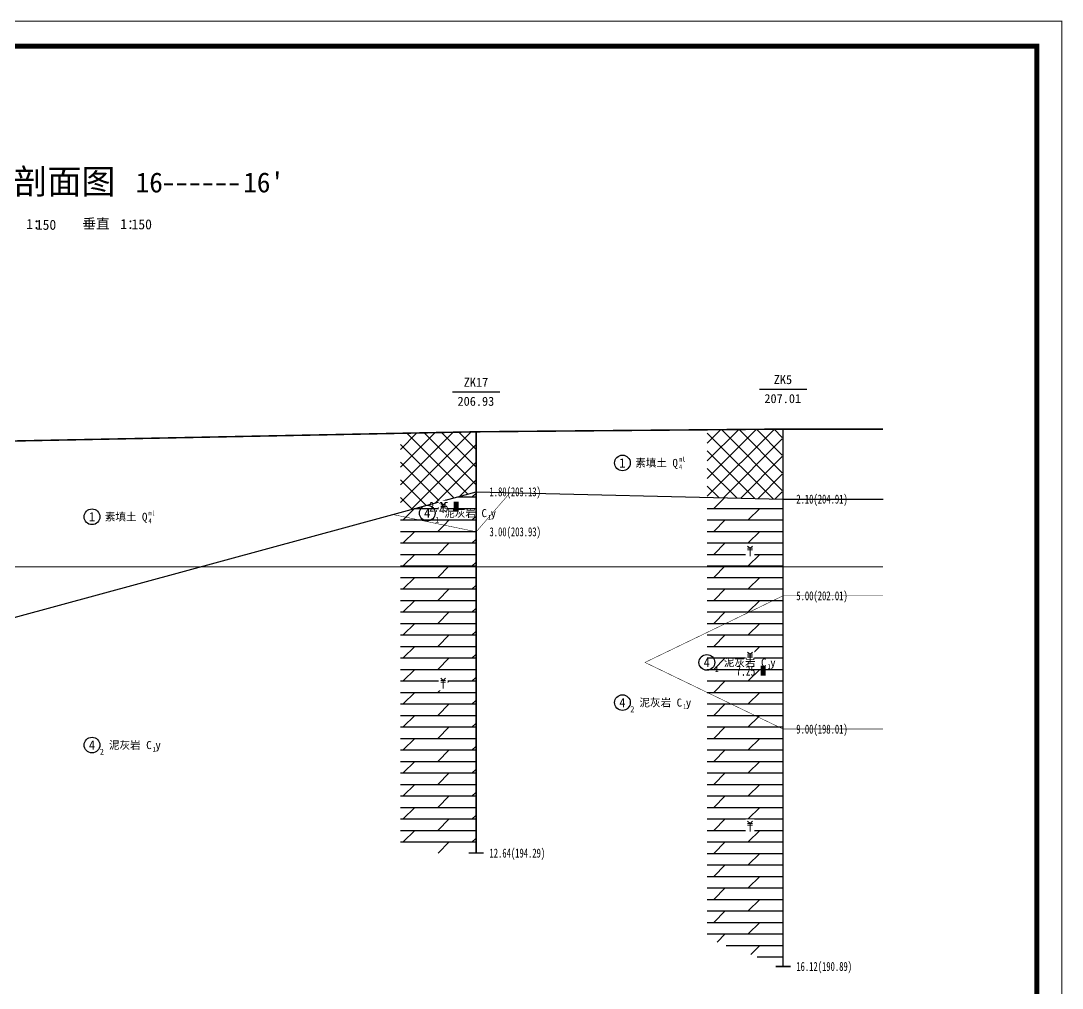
# Model space of a CAD drawing. Header units: millimetres. Extents: x -255 to 9196, y 129 to 426.
# Drawn here: x 6837.3 to 7045.6, y 232.9 to 426.4 of the extents above; entities that cross this region are included whole.
import ezdxf
from ezdxf.enums import TextEntityAlignment as Align

# ---------------------------------------------------------------- set-up
doc = ezdxf.new("R2010")
doc.units = ezdxf.units.MM
doc.linetypes.add('sx', pattern=[10, 5, 0, 5, 0])
for name, color, linetype in [('GiCAD_PouMian', 7, 'Continuous'), ('GICAD_QUYANG', 7, 'Continuous'), ('地质-图框', 7, 'Continuous'), ('地质-地层符号', 3, 'Continuous'), ('地质-地层线', 7, 'Continuous'), ('地质-地面线', 7, 'Continuous'), ('地质-填充花纹', 4, 'Continuous'), ('地质-文字', 7, 'Continuous'), ('地质-钻孔', 7, 'Continuous')]:
    doc.layers.add(name, color=color, linetype=linetype)
doc.layers.add('不打印', color=7, linetype='Continuous', plot=False)
doc.styles.add('LZ_FONTS_FS', font='simfang.ttf', dxfattribs={"width": 0.7})
doc.styles.add('LZ_PMT_LINE', font='', dxfattribs={"height": 2})
doc.styles.get("Standard").update_dxf_attribs({"font": 'simfang.ttf', "height": 2.5})
doc.styles.add('地层编号', font='', dxfattribs={"width": 0.7, "height": 1.85})
doc.styles.add('层底标注', font='', dxfattribs={"width": 0.7, "height": 1.8})
doc.styles.add('岩土名称', font='simfang.ttf', dxfattribs={"width": 0.7, "height": 1.55})
doc.styles.add('时代', font='', dxfattribs={"width": 0.7, "height": 1.6})
doc.styles.add('标题', font='simfang.ttf', dxfattribs={"width": 0.7, "height": 8})
doc.styles.add('钻孔标注', font='', dxfattribs={"width": 0.7, "height": 1.8})
doc.styles.get('LZ_PMT_LINE').set_extended_font_data('SimSun')
doc.styles.get('地层编号').set_extended_font_data('FangSong_GB2312')
doc.styles.get('层底标注').set_extended_font_data('FangSong_GB2312')
doc.styles.get('时代').set_extended_font_data('FangSong_GB2312')
doc.styles.get('钻孔标注').set_extended_font_data('FangSong_GB2312')
doc.linetypes.add('bzhjcx', pattern='A,0.001,[2,XX1.shx,S=1,R=0,X=1,Y=0],-2', length=2.001)
doc.linetypes.add('swx', pattern='A,7,-1.5,["●",LZ_PMT_LINE,S=0.05,R=0,X=0,Y=0],-1.5', length=10)
pattern_1 = [(0, (0, 0), (0, 2.3), []), (45, (0, 0), (4e-16, 4.5999997), [3.252691, -6.5053825])]
pattern_2 = [(45, (0, 0), (-1.76776695, 1.76776695), []), (135, (0, 0), (-1.76776695, -1.76776695), [])]

# ---------------------------------------------------------------- blocks, each defined once
blk = doc.blocks.new('FHzhong.dwg')
at = {"color": 1, "lineweight": 0}
for p, q in [((1.06, 1.62), (0.57, 2.04)), ((0.57, 1.62), (1.53, 1.62)), ((0.57, 1.25), (1.53, 1.25)), ((1.05, 0), (1.05, 1.62)), ((1.06, 1.62), (1.53, 2.04))]:
    blk.add_line(p, q, dxfattribs=at)
blk = doc.blocks.new('WipeoutBlock')
blk.add_wipeout([(0, 0), (0, 1), (1, 1), (1, 0)])
blk = doc.blocks.new('FHqiang.dwg')
at = {"color": 1, "lineweight": 0}
for p, q in [((1.06, 1.62), (0.57, 2.04)), ((0.57, 1.62), (1.53, 1.62)), ((0.57, 1.32), (1.53, 1.32)), ((0.57, 1.02), (1.53, 1.02)), ((1.05, 0), (1.05, 1.62)), ((1.06, 1.62), (1.53, 2.04))]:
    blk.add_line(p, q, dxfattribs=at)
blk = doc.blocks.new('gkqy_yan.dwg不标1', base_point=(0, -1))
at = {"color": 1}
blk.add_solid([(-0.5, -2), (-0.5, 0), (0.5, -2), (0.5, 0)], dxfattribs=at)

msp = doc.modelspace()

# ---------------------------------------------------------------- hatches: boundary and pattern name
at = {"layer": '地质-填充花纹', "linetype": 'Continuous'}
h = msp.add_hatch(dxfattribs=at)
h.set_pattern_fill('GKSTT', scale=0.5, style=0, pattern_type=2)
h.set_pattern_definition(pattern_2)
h.paths.add_polyline_path([(6928.24, 332.18), (6913.24, 328.1), (6913.24, 343.92), (6928.24, 344.22)])
h = msp.add_hatch(dxfattribs=at)
h.set_pattern_fill('GKSTT', scale=0.5, style=0, pattern_type=2)
h.set_pattern_definition(pattern_2)
h.paths.add_polyline_path([(6989.6, 330.76), (6974.6, 331.12), (6974.6, 344.63), (6989.6, 344.76)])
h = msp.add_hatch(dxfattribs=at)
h.set_pattern_fill('GKNHY1', scale=0.5, style=0, pattern_type=2)
h.set_pattern_definition(pattern_1)
h.paths.add_polyline_path([(6928.24, 324.25), (6913.24, 327.36), (6913.24, 328.1), (6928.24, 332.18)])
h = msp.add_hatch(dxfattribs=at)
h.set_pattern_fill('GKNHY1', scale=0.5, style=0, pattern_type=2)
h.set_pattern_definition(pattern_1)
h.paths.add_polyline_path([(6989.6, 330.76), (6989.6, 311.35), (6974.6, 304.11), (6974.6, 331.12)])
h = msp.add_hatch(dxfattribs=at)
h.set_pattern_fill('GKNHY1', scale=0.5, style=0, pattern_type=2)
h.set_pattern_definition(pattern_1)
h.paths.add_polyline_path([(6928.24, 324.25), (6928.24, 259.96), (6913.24, 259.96), (6913.24, 327.36)])
h = msp.add_hatch(dxfattribs=at)
h.set_pattern_fill('GKNHY1', scale=0.5, style=0, pattern_type=2)
h.set_pattern_definition(pattern_1)
h.paths.add_polyline_path([(6989.6, 284.83), (6974.6, 292.07), (6974.6, 304.11), (6989.6, 311.35)])
h = msp.add_hatch(dxfattribs=at)
h.set_pattern_fill('GKNHY1', scale=0.5, style=0, pattern_type=2)
h.set_pattern_definition(pattern_1)
h.paths.add_polyline_path([(6989.6, 284.83), (6989.6, 237.35), (6974.6, 242.89), (6974.6, 292.07)])

# ---------------------------------------------------------------- linework, layer by layer
at = {"lineweight": 40, "elevation": -12.5}
for points in [[(6865.99, 393.73), (6867.74, 393.73)], [(6868.61, 393.73), (6870.36, 393.73)], [(6871.23, 393.73), (6872.99, 393.73)], [(6873.86, 393.73), (6875.61, 393.73)], [(6876.48, 393.73), (6878.24, 393.73)], [(6879.11, 393.73), (6880.86, 393.73)]]:
    msp.add_lwpolyline(points, dxfattribs=at)
at = {"color": 6, "linetype": 'swx', "const_width": 0.2, "flags": 128}
msp.add_lwpolyline([(6684.23, 317.19), (7009.76, 317.19)], dxfattribs=at)
at = {"layer": '地质-地层符号', "color": 7, "linetype": 'Continuous'}
for centre in [(6957.63, 337.99), (6851.56, 327.22), (6974.51, 298.09), (6957.63, 290.06), (6851.56, 281.56)]:
    msp.add_ellipse(centre, major_axis=(0, 1.57), ratio=1, dxfattribs=at)
at = {"layer": '地质-地层线', "color": 4, "linetype": 'bzhjcx', "flags": 128}
for points in [[(6684.22, 278.02), (6704.22, 278.02), (6777.6, 291.22), (6928.39, 332.22)], [(6928.39, 332.22), (6989.75, 330.76), (7009.75, 330.76)]]:
    msp.add_lwpolyline(points, dxfattribs=at)
at = {"layer": '地质-地层线', "color": 2, "const_width": 0.1, "flags": 128}
for points in [[(6911.69, 327.68), (6928.39, 324.22), (6935.18, 332.06)], [(7009.75, 284.76), (6989.75, 284.76), (6962.14, 298.09), (6989.75, 311.42), (7009.75, 311.42)]]:
    msp.add_lwpolyline(points, dxfattribs=at)
at = {"layer": '地质-地面线', "color": 3, "linetype": 'Continuous', "const_width": 0.3}
msp.add_lwpolyline([(6684.22, 341.36), (6704.22, 341.36), (6777.6, 341.22), (6928.39, 344.22), (6989.75, 344.76), (7009.75, 344.76)], dxfattribs=at)
at = {"layer": '地质-钻孔', "color": 7, "linetype": 'Continuous'}
for p, q in [((6923.65, 352.22), (6933.12, 352.22)), ((6985.02, 352.76), (6994.49, 352.76))]:
    msp.add_line(p, q, dxfattribs=at)
at = {"layer": '地质-钻孔', "color": 7, "linetype": 'sx', "const_width": 0.3, "flags": 128}
for points in [[(6928.39, 344.22), (6928.39, 259.96)], [(6989.75, 344.76), (6989.75, 237.29)]]:
    msp.add_lwpolyline(points, dxfattribs=at)
at = {"layer": '地质-钻孔', "color": 7, "linetype": 'Continuous', "const_width": 0.3, "flags": 128}
for points in [[(6926.89, 259.96), (6929.89, 259.96)], [(6988.25, 237.29), (6991.25, 237.29)]]:
    msp.add_lwpolyline(points, dxfattribs=at)

# ---------------------------------------------------------------- block references
at = {"layer": 'GICAD_QUYANG', "linetype": 'Continuous'}
for p in [(6924.39, 329.22), (6985.75, 296.42)]:
    msp.add_blockref('gkqy_yan.dwg不标1', p, dxfattribs=at)

# ---------------------------------------------------------------- texts
at = {"style": 'LZ_FONTS_FS'}
msp.add_text('16', height=4, dxfattribs=at).set_placement((6865.73, 392.09, -12.5), align=Align.RIGHT)
for s, height, p in [("16'", 4, (6881.8, 392.1, -12.5)), ('1：', 2, (6838.4, 384.78, -12.5)), ('150', 2, (6840.32, 384.62, -12.5)), ('垂直', 2, (6849.64, 384.86, -12.5)), ('1：', 2, (6857.21, 384.77, -12.5)), ('150', 2, (6859.46, 384.71, -12.5))]:
    msp.add_text(s, height=height, dxfattribs=at).set_placement(p)
at = {"layer": 'GiCAD_PouMian', "color": 7, "style": '标题'}
msp.add_text('工程地质剖面图', height=5, dxfattribs=at).set_placement((6808.52, 391.77))
at = {"layer": '地质-地层符号', "color": 7, "linetype": 'Continuous'}
for s, height, style, p in [('1', 1.85, '地层编号', (6956.99, 337.07)), ('素填土', 1.55, '岩土名称', (6960.2, 337.22)), ('Q', 1.6, '时代', (6967.63, 337.19)), ('1', 1.85, '地层编号', (6850.92, 326.3)), ('素填土', 1.55, '岩土名称', (6854.12, 326.45)), ('Q', 1.6, '时代', (6861.55, 326.42)), ('4', 1.85, '地层编号', (6917.96, 327.03)), ('C', 1.6, '时代', (6929.44, 327.15)), ('y', 1.6, '时代', (6931.27, 327.15)), ('4', 1.85, '地层编号', (6973.87, 297.17)), ('C', 1.6, '时代', (6985.34, 297.29)), ('y', 1.6, '时代', (6987.18, 297.29)), ('1', 1.2, '地层编号', (6976.07, 296.17)), ('4', 1.85, '地层编号', (6956.99, 289.13)), ('泥灰岩', 1.55, '岩土名称', (6961.03, 289.28)), ('C', 1.6, '时代', (6968.46, 289.26)), ('y', 1.6, '时代', (6970.3, 289.26)), ('2', 1.2, '地层编号', (6959.2, 288.13)), ('4', 1.85, '地层编号', (6850.92, 280.63)), ('泥灰岩', 1.55, '岩土名称', (6854.95, 280.78)), ('C', 1.6, '时代', (6862.39, 280.76)), ('y', 1.6, '时代', (6864.23, 280.76)), ('2', 1.2, '地层编号', (6853.12, 279.63))]:
    msp.add_text(s, height=height, dxfattribs=dict(at, style=style)).set_placement(p)
at = {"layer": '地质-地层符号', "color": 7, "linetype": 'Continuous', "style": '时代', "width": 0.8}
for s, p in [('4', (6968.94, 336.69)), ('ml', (6968.94, 338.26)), ('ml', (6862.86, 327.49)), ('1', (6930.74, 326.65)), ('4', (6862.86, 325.92)), ('1', (6986.65, 296.79)), ('1', (6969.77, 288.76)), ('1', (6863.69, 280.26))]:
    msp.add_text(s, height=0.96, dxfattribs=at).set_placement(p)
at = {"layer": '地质-文字', "color": 7, "linetype": 'Continuous', "style": '层底标注', "width": 0.7}
for s, p in [('1.80(205.13)', (6931.04, 331.32)), ('2.10(204.91)', (6992.4, 329.86)), ('3.00(203.93)', (6931.04, 323.32)), ('5.00(202.01)', (6992.4, 310.52)), ('9.00(198.01)', (6992.4, 283.86)), ('12.64(194.29)', (6931.04, 259.06)), ('16.12(190.89)', (6992.4, 236.39))]:
    msp.add_text(s, height=1.8, dxfattribs=at).set_placement(p)
at = {"layer": '地质-钻孔', "color": 7, "linetype": 'Continuous', "style": '钻孔标注'}
for s, p in [('ZK17', (6925.89, 353.22)), ('ZK5', (6987.88, 353.76)), ('206.93', (6924.65, 349.42)), ('207.01', (6986.01, 349.96))]:
    msp.add_text(s, height=1.8, dxfattribs=at).set_placement(p)

# ---------------------------------------------------------------- next in the draw order: block references
at = {"layer": '地质-填充花纹', "linetype": 'Continuous', "yscale": 2.838761826268114}
for p, xscale in [((6920.9, 327.58), 1.762031016555556), ((6982.27, 318.94), 1.762031016557375), ((6982.27, 297.69), 1.762031016557375), ((6920.9, 292.49), 1.762031016555556), ((6982.27, 263.89), 1.762031016557375)]:
    msp.add_blockref('WipeoutBlock', p, dxfattribs=dict(at, xscale=xscale))

# ---------------------------------------------------------------- next in the draw order: linework, layer by layer
at = {"layer": '不打印', "linetype": 'Continuous', "const_width": 0.15}
msp.add_lwpolyline([(6625.49, 129.34), (7045.49, 129.34), (7045.49, 426.34), (6625.49, 426.34), (6625.49, 129.34)], dxfattribs=at)
at = {"layer": '地质-图框', "linetype": 'Continuous', "const_width": 1}
msp.add_lwpolyline([(6630.49, 134.34), (7040.49, 134.34), (7040.49, 421.34), (6630.49, 421.34), (6630.49, 134.34), (7040.49, 134.34)], dxfattribs=at)
at = {"layer": '地质-地层符号', "color": 7, "linetype": 'Continuous'}
msp.add_ellipse((6918.6, 327.95), major_axis=(0, 1.57), ratio=1, dxfattribs=at)

# ---------------------------------------------------------------- next in the draw order: block references
at = {"layer": '地质-填充花纹', "linetype": 'Continuous'}
for name, p in [('FHqiang.dwg', (6920.74, 327.98)), ('FHzhong.dwg', (6982.1, 319.33)), ('FHqiang.dwg', (6982.1, 298.09)), ('FHzhong.dwg', (6920.74, 292.88)), ('FHzhong.dwg', (6982.1, 264.28))]:
    msp.add_blockref(name, p, dxfattribs=at)

# ---------------------------------------------------------------- next in the draw order: texts
at = {"layer": 'GICAD_QUYANG', "color": 1, "linetype": 'Continuous', "width": 0.7}
for s, p in [('2.25', (6919.01, 328.22)), ('7.25', (6980.38, 295.42))]:
    msp.add_text(s, height=2, dxfattribs=at).set_placement(p)
at = {"layer": '地质-地层符号', "color": 7, "linetype": 'Continuous'}
for s, height, style, p in [('1', 1.2, '地层编号', (6920.17, 326.03)), ('泥灰岩', 1.55, '岩土名称', (6922, 327.18)), ('泥灰岩', 1.55, '岩土名称', (6977.91, 297.32))]:
    msp.add_text(s, height=height, dxfattribs=dict(at, style=style)).set_placement(p)

doc.saveas('drawing.dxf')
